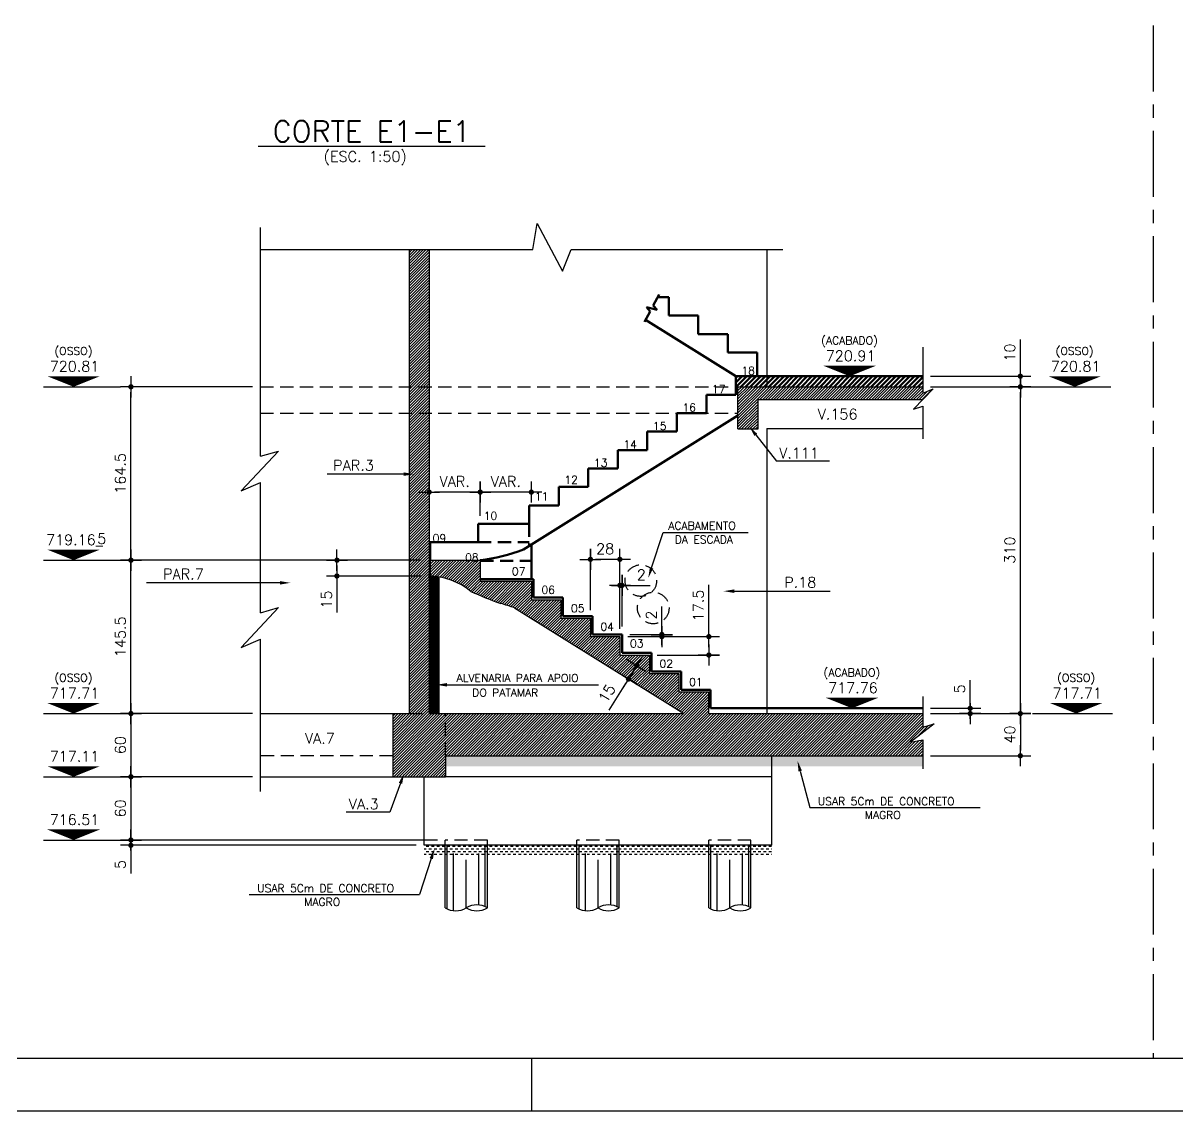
# Model space of a CAD drawing. Header units: inches. Extents: x 0 to 5940, y 0 to 4205.
# Drawn here: x 832 to 1927, y 0 to 1032 of the extents above; entities that cross this region are included whole.
import ezdxf
from ezdxf.enums import TextEntityAlignment as Align

# ---------------------------------------------------------------- set-up
doc = ezdxf.new("R2010")
doc.units = ezdxf.units.IN
doc.header["$LTSCALE"] = 50
doc.header["$MEASUREMENT"] = 0
doc.linetypes.add('CENTER', pattern=[2, 1.25, -0.25, 0.25, -0.25])
doc.linetypes.add('HIDDEN', pattern=[0.375, 0.25, -0.125])
for name, color, linetype in [('CORTES', 2, 'Continuous'), ('COTA', 6, 'Continuous'), ('FOLHA', 7, 'Continuous'), ('NIVEL', 3, 'Continuous'), ('TEXTO', 3, 'Continuous')]:
    doc.layers.add(name, color=color, linetype=linetype)
doc.styles.add('ROMANS', font='romans.shx')
doc.dimstyles.new('COTA_50', dxfattribs={"dimscale": 5, "dimtxt": 2, "dimasz": 1, "dimexe": 2, "dimexo": 1.5, "dimgap": 1, "dimtad": 1, "dimzin": 12, "dimdsep": 46, "dimtxsty": 'ROMANS', "dimblk1": 'COTA', "dimblk2": 'COTA', "dimsah": 1, "dimcen": -4, "dimdle": 1.5, "dimclrd": 6, "dimclre": 6, "dimclrt": 3, "dimadec": 0, "dimazin": 0, "dimtfac": 1, "dimtofl": 0, "dimtmove": 0, "dimatfit": 3, "dimldrblk": 'COTA', "dimfxl": 1, "dimtolj": 1, "dimtzin": 12, "dimarcsym": 0})
pattern_1 = [(0, (9e-13, -913.7815), (2.5, 2.5), [2.5, -2.5])]

# ---------------------------------------------------------------- blocks, each defined once
blk = doc.blocks.new('COTA')
at = {"layer": 'COTA'}
for p, q in [((2, 0), (-2, 0)), ((0, -2), (0, 2))]:
    blk.add_line(p, q, dxfattribs=at)
at = {"layer": 'COTA', "const_width": 0.5}
blk.add_lwpolyline([(-0.25, 0, 1), (0.25, 0, 1)], format="xyb", close=True, dxfattribs=at)
blk = doc.blocks.new('*D225')
at = {"layer": 'COTA', "color": 6, "lineweight": -2, "transparency": 16777216}
for p, q in [((1266.2, 564.5), (1266.2, 597.1)), ((1314.7, 582), (1314.7, 597.1)), ((1309.7, 587.1), (1271.2, 587.1))]:
    blk.add_line(p, q, dxfattribs=at)
at = {"layer": 'Defpoints', "color": 0, "transparency": 16777216}
for p in [(1266.2, 587.1), (1314.7, 574.5), (1266.2, 557)]:
    blk.add_point(p, dxfattribs=at)
at = {"layer": 'COTA', "color": 6, "lineweight": -2, "transparency": 16777216, "xscale": 5, "yscale": 5, "zscale": 5, "rotation": 180}
blk.add_blockref('COTA', (1266.2, 587.1), dxfattribs=at)
at = {"layer": 'COTA', "color": 6, "lineweight": -2, "transparency": 16777216, "xscale": 5, "yscale": 5, "zscale": 5}
blk.add_blockref('COTA', (1314.7, 587.1), dxfattribs=at)
at = {"layer": 'COTA', "color": 3, "transparency": 16777216, "insert": (1290.5, 597.1), "char_height": 10, "attachment_point": 5, "style": 'ROMANS'}
blk.add_mtext('\\A1;VAR.', dxfattribs=at)
blk = doc.blocks.new('*D226')
at = {"layer": 'COTA', "color": 6, "lineweight": -2, "transparency": 16777216}
for p, q in [((1217.7, 589.1), (1217.7, 597.1)), ((1266.2, 589.1), (1266.2, 597.1)), ((1261.2, 587.1), (1222.7, 587.1))]:
    blk.add_line(p, q, dxfattribs=at)
at = {"layer": 'Defpoints', "color": 0, "transparency": 16777216}
for p in [(1217.7, 587.1), (1217.7, 581.6), (1266.2, 581.6)]:
    blk.add_point(p, dxfattribs=at)
at = {"layer": 'COTA', "color": 6, "lineweight": -2, "transparency": 16777216, "xscale": 5, "yscale": 5, "zscale": 5, "rotation": 180}
blk.add_blockref('COTA', (1217.7, 587.1), dxfattribs=at)
at = {"layer": 'COTA', "color": 6, "lineweight": -2, "transparency": 16777216, "xscale": 5, "yscale": 5, "zscale": 5}
blk.add_blockref('COTA', (1266.2, 587.1), dxfattribs=at)
at = {"layer": 'COTA', "color": 3, "transparency": 16777216, "insert": (1242, 597.1), "char_height": 10, "attachment_point": 5, "style": 'ROMANS'}
blk.add_mtext('\\A1;VAR.', dxfattribs=at)
blk = doc.blocks.new('*D227')
at = {"layer": 'COTA', "color": 6, "lineweight": -2, "transparency": 16777216}
for p, q in [((1130.3, 527.5), (1130.3, 532.5)), ((1210.2, 522.5), (1120.3, 522.5)), ((1210.2, 507.5), (1120.3, 507.5)), ((1130.3, 502.5), (1130.3, 472.8))]:
    blk.add_line(p, q, dxfattribs=at)
at = {"layer": 'Defpoints', "color": 0, "transparency": 16777216}
for p in [(1217.7, 522.5), (1130.3, 507.5), (1217.7, 507.5)]:
    blk.add_point(p, dxfattribs=at)
at = {"layer": 'COTA', "color": 6, "lineweight": -2, "transparency": 16777216, "xscale": 5, "yscale": 5, "zscale": 5}
for p, rotation in [((1130.3, 522.5), 270), ((1130.3, 507.5), 90)]:
    blk.add_blockref('COTA', p, dxfattribs=dict(at, rotation=rotation))
at = {"layer": 'COTA', "color": 3, "transparency": 16777216, "insert": (1120.3, 485.1), "char_height": 10, "attachment_point": 5, "rotation": 90, "style": 'ROMANS'}
blk.add_mtext('\\A1;15', dxfattribs=at)
blk = doc.blocks.new('*D228')
at = {"layer": 'COTA', "color": 6, "lineweight": -2, "transparency": 16777216}
for p, q in [((1370.7, 475), (1370.7, 533.3)), ((1398.7, 457.5), (1398.7, 533.3)), ((1393.7, 523.3), (1375.7, 523.3))]:
    blk.add_line(p, q, dxfattribs=at)
at = {"layer": 'Defpoints', "color": 0, "transparency": 16777216}
for p in [(1370.7, 523.3), (1370.7, 467.5), (1398.7, 450)]:
    blk.add_point(p, dxfattribs=at)
at = {"layer": 'COTA', "color": 6, "lineweight": -2, "transparency": 16777216, "xscale": 5, "yscale": 5, "zscale": 5, "rotation": 180}
blk.add_blockref('COTA', (1370.7, 523.3), dxfattribs=at)
at = {"layer": 'COTA', "color": 6, "lineweight": -2, "transparency": 16777216, "xscale": 5, "yscale": 5, "zscale": 5}
blk.add_blockref('COTA', (1398.7, 523.3), dxfattribs=at)
at = {"layer": 'COTA', "color": 3, "transparency": 16777216, "insert": (1384.7, 533.3), "char_height": 10, "attachment_point": 5, "style": 'ROMANS'}
blk.add_mtext('\\A1;28', dxfattribs=at)
blk = doc.blocks.new('*D221')
at = {"layer": 'COTA', "color": 6, "lineweight": -2, "transparency": 16777216}
for p, q in [((1398.7, 457.5), (1398.7, 508.6)), ((1400.7, 459.5), (1400.7, 508.6)), ((1393.7, 498.6), (1388.7, 498.6)), ((1405.7, 498.6), (1427.4, 498.6))]:
    blk.add_line(p, q, dxfattribs=at)
at = {"layer": 'Defpoints', "color": 0, "transparency": 16777216}
for p in [(1400.7, 498.6), (1398.7, 450), (1400.7, 452)]:
    blk.add_point(p, dxfattribs=at)
at = {"layer": 'COTA', "color": 6, "lineweight": -2, "transparency": 16777216, "xscale": 5, "yscale": 5, "zscale": 5}
blk.add_blockref('COTA', (1398.7, 498.6), dxfattribs=at)
at = {"layer": 'COTA', "color": 6, "lineweight": -2, "transparency": 16777216, "xscale": 5, "yscale": 5, "zscale": 5, "rotation": 180}
blk.add_blockref('COTA', (1400.7, 498.6), dxfattribs=at)
at = {"layer": 'COTA', "color": 3, "transparency": 16777216, "insert": (1419, 508.6), "char_height": 10, "attachment_point": 5, "style": 'ROMANS'}
blk.add_mtext('\\A1;2', dxfattribs=at)
blk = doc.blocks.new('*D222')
at = {"layer": 'COTA', "color": 6, "lineweight": -2, "transparency": 16777216}
for p, q in [((1438.5, 457), (1438.5, 478.7)), ((1406.2, 450), (1448.5, 450)), ((1408.2, 452), (1448.5, 452)), ((1438.5, 445), (1438.5, 440))]:
    blk.add_line(p, q, dxfattribs=at)
at = {"layer": 'Defpoints', "color": 0, "transparency": 16777216}
for p in [(1398.7, 450), (1400.7, 452), (1438.5, 452)]:
    blk.add_point(p, dxfattribs=at)
at = {"layer": 'COTA', "color": 6, "lineweight": -2, "transparency": 16777216, "xscale": 5, "yscale": 5, "zscale": 5}
for p, rotation in [((1438.5, 452), 270), ((1438.5, 450), 90)]:
    blk.add_blockref('COTA', p, dxfattribs=dict(at, rotation=rotation))
at = {"layer": 'COTA', "color": 3, "transparency": 16777216, "insert": (1428.5, 470.4), "char_height": 10, "attachment_point": 5, "rotation": 90, "style": 'ROMANS'}
blk.add_mtext('\\A1;2', dxfattribs=at)
blk = doc.blocks.new('*D223')
at = {"layer": 'COTA', "color": 6, "lineweight": -2, "transparency": 16777216}
for p, q in [((1483.1, 455), (1483.1, 499.1)), ((1406.2, 450), (1493.1, 450)), ((1434.2, 432.5), (1493.1, 432.5)), ((1483.1, 427.5), (1483.1, 422.5))]:
    blk.add_line(p, q, dxfattribs=at)
at = {"layer": 'Defpoints', "color": 0, "transparency": 16777216}
for p in [(1398.7, 450), (1483.1, 450), (1426.7, 432.5)]:
    blk.add_point(p, dxfattribs=at)
at = {"layer": 'COTA', "color": 6, "lineweight": -2, "transparency": 16777216, "xscale": 5, "yscale": 5, "zscale": 5}
for p, rotation in [((1483.1, 450), 270), ((1483.1, 432.5), 90)]:
    blk.add_blockref('COTA', p, dxfattribs=dict(at, rotation=rotation))
at = {"layer": 'COTA', "color": 3, "transparency": 16777216, "insert": (1473.1, 479.5), "char_height": 10, "attachment_point": 5, "rotation": 90, "style": 'ROMANS'}
blk.add_mtext('\\A1;17.5', dxfattribs=at)
blk = doc.blocks.new('*D224')
at = {"layer": 'COTA', "color": 6, "lineweight": -2, "transparency": 16777216}
for p, q in [((1405.1, 428.5), (1423.2, 417.2)), ((1417.4, 426.8), (1420, 431)), ((1404.1, 405.6), (1388.3, 380.3)), ((1397.1, 415.8), (1415.2, 404.5))]:
    blk.add_line(p, q, dxfattribs=at)
at = {"layer": 'Defpoints', "color": 0, "transparency": 16777216}
for p in [(1398.7, 432.5), (1390.8, 419.8), (1406.8, 409.8)]:
    blk.add_point(p, dxfattribs=at)
at = {"layer": 'COTA', "color": 6, "lineweight": -2, "transparency": 16777216, "xscale": 5, "yscale": 5, "zscale": 5}
for p, rotation in [((1414.7, 422.5), 237.9946167919173), ((1406.8, 409.8), 57.99461679191725)]:
    blk.add_blockref('COTA', p, dxfattribs=dict(at, rotation=rotation))
at = {"layer": 'COTA', "color": 3, "transparency": 16777216, "insert": (1386.4, 396.1), "char_height": 10, "attachment_point": 5, "rotation": 57.9946, "style": 'ROMANS'}
blk.add_mtext('\\A1;15', dxfattribs=at)
blk = doc.blocks.new('*D229')
at = {"layer": 'COTA', "color": 6, "lineweight": -2, "transparency": 16777216}
for p, q in [((1693.5, 377), (1788.6, 377)), ((1778.6, 372), (1778.6, 342)), ((1693.5, 337), (1788.6, 337))]:
    blk.add_line(p, q, dxfattribs=at)
at = {"layer": 'Defpoints', "color": 0, "transparency": 16777216}
for p in [(1686, 377), (1686, 337), (1778.6, 337)]:
    blk.add_point(p, dxfattribs=at)
at = {"layer": 'COTA', "color": 6, "lineweight": -2, "transparency": 16777216, "xscale": 5, "yscale": 5, "zscale": 5}
for p, rotation in [((1778.6, 377), 90), ((1778.6, 337), 270)]:
    blk.add_blockref('COTA', p, dxfattribs=dict(at, rotation=rotation))
at = {"layer": 'COTA', "color": 3, "transparency": 16777216, "insert": (1768.6, 357), "char_height": 10, "attachment_point": 5, "rotation": 90, "style": 'ROMANS'}
blk.add_mtext('\\A1;40', dxfattribs=at)
blk = doc.blocks.new('*D230')
at = {"layer": 'COTA', "color": 6, "lineweight": -2, "transparency": 16777216}
for p, q in [((1731, 387), (1731, 408.7)), ((1693.5, 382), (1741, 382)), ((1693.5, 377), (1741, 377)), ((1731, 372), (1731, 367))]:
    blk.add_line(p, q, dxfattribs=at)
at = {"layer": 'Defpoints', "color": 0, "transparency": 16777216}
for p in [(1686, 382), (1686, 377), (1731, 382)]:
    blk.add_point(p, dxfattribs=at)
at = {"layer": 'COTA', "color": 6, "lineweight": -2, "transparency": 16777216, "xscale": 5, "yscale": 5, "zscale": 5}
for p, rotation in [((1731, 382), 270), ((1731, 377), 90)]:
    blk.add_blockref('COTA', p, dxfattribs=dict(at, rotation=rotation))
at = {"layer": 'COTA', "color": 3, "transparency": 16777216, "insert": (1721, 400.4), "char_height": 10, "attachment_point": 5, "rotation": 90, "style": 'ROMANS'}
blk.add_mtext('\\A1;5', dxfattribs=at)
blk = doc.blocks.new('*D231')
at = {"layer": 'COTA', "color": 6, "lineweight": -2, "transparency": 16777216}
for p, q in [((1693.5, 687), (1788.6, 687)), ((1778.6, 382), (1778.6, 682)), ((1693.5, 377), (1788.6, 377))]:
    blk.add_line(p, q, dxfattribs=at)
at = {"layer": 'Defpoints', "color": 0, "transparency": 16777216}
for p in [(1686, 687), (1778.6, 687), (1686, 377)]:
    blk.add_point(p, dxfattribs=at)
at = {"layer": 'COTA', "color": 6, "lineweight": -2, "transparency": 16777216, "xscale": 5, "yscale": 5, "zscale": 5}
for p, rotation in [((1778.6, 687), 90), ((1778.6, 377), 270)]:
    blk.add_blockref('COTA', p, dxfattribs=dict(at, rotation=rotation))
at = {"layer": 'COTA', "color": 3, "transparency": 16777216, "insert": (1768.6, 532), "char_height": 10, "attachment_point": 5, "rotation": 90, "style": 'ROMANS'}
blk.add_mtext('\\A1;310', dxfattribs=at)
blk = doc.blocks.new('*D232')
at = {"layer": 'COTA', "color": 6, "lineweight": -2, "transparency": 16777216}
for p, q in [((1778.6, 702), (1778.6, 731.8)), ((1693.5, 697), (1788.6, 697)), ((1693.5, 687), (1788.6, 687)), ((1778.6, 682), (1778.6, 677))]:
    blk.add_line(p, q, dxfattribs=at)
at = {"layer": 'Defpoints', "color": 0, "transparency": 16777216}
for p in [(1686, 697), (1778.6, 697), (1686, 687)]:
    blk.add_point(p, dxfattribs=at)
at = {"layer": 'COTA', "color": 6, "lineweight": -2, "transparency": 16777216, "xscale": 5, "yscale": 5, "zscale": 5}
for p, rotation in [((1778.6, 697), 270), ((1778.6, 687), 90)]:
    blk.add_blockref('COTA', p, dxfattribs=dict(at, rotation=rotation))
at = {"layer": 'COTA', "color": 3, "transparency": 16777216, "insert": (1768.6, 719.4), "char_height": 10, "attachment_point": 5, "rotation": 90, "style": 'ROMANS'}
blk.add_mtext('\\A1;10', dxfattribs=at)
blk = doc.blocks.new('*D233')
at = {"layer": 'COTA', "color": 6, "lineweight": -2, "transparency": 16777216}
for p, q in [((1202.7, 522.5), (924.8, 522.5)), ((934.8, 382), (934.8, 517.5)), ((932.3, 377), (944.8, 377))]:
    blk.add_line(p, q, dxfattribs=at)
at = {"layer": 'Defpoints', "color": 0, "transparency": 16777216}
for p in [(934.8, 522.5), (1210.2, 522.5), (924.8, 377)]:
    blk.add_point(p, dxfattribs=at)
at = {"layer": 'COTA', "color": 6, "lineweight": -2, "transparency": 16777216, "xscale": 5, "yscale": 5, "zscale": 5}
for p, rotation in [((934.8, 522.5), 90), ((934.8, 377), 270)]:
    blk.add_blockref('COTA', p, dxfattribs=dict(at, rotation=rotation))
at = {"layer": 'COTA', "color": 3, "transparency": 16777216, "insert": (924.8, 449.8), "char_height": 10, "attachment_point": 5, "rotation": 90, "style": 'ROMANS'}
blk.add_mtext('\\A1;145.5', dxfattribs=at)
blk = doc.blocks.new('*D234')
at = {"layer": 'COTA', "color": 6, "lineweight": -2, "transparency": 16777216}
for p, q in [((1050.2, 687), (924.8, 687)), ((934.8, 527.5), (934.8, 682)), ((1112.8, 522.5), (924.8, 522.5))]:
    blk.add_line(p, q, dxfattribs=at)
at = {"layer": 'Defpoints', "color": 0, "transparency": 16777216}
for p in [(934.8, 687), (1057.7, 687), (1120.3, 522.5)]:
    blk.add_point(p, dxfattribs=at)
at = {"layer": 'COTA', "color": 6, "lineweight": -2, "transparency": 16777216, "xscale": 5, "yscale": 5, "zscale": 5}
for p, rotation in [((934.8, 687), 90), ((934.8, 522.5), 270)]:
    blk.add_blockref('COTA', p, dxfattribs=dict(at, rotation=rotation))
at = {"layer": 'COTA', "color": 3, "transparency": 16777216, "insert": (924.8, 604.8), "char_height": 10, "attachment_point": 5, "rotation": 90, "style": 'ROMANS'}
blk.add_mtext('\\A1;164.5', dxfattribs=at)
blk = doc.blocks.new('*D326')
at = {"layer": 'COTA', "color": 6, "lineweight": -2, "transparency": 16777216}
for p, q in [((1050.2, 317), (924.8, 317)), ((934.8, 312), (934.8, 262)), ((1225.5, 257), (924.8, 257))]:
    blk.add_line(p, q, dxfattribs=at)
at = {"layer": 'Defpoints', "color": 0, "transparency": 16777216}
for p in [(1057.7, 317), (934.8, 257), (1233, 257)]:
    blk.add_point(p, dxfattribs=at)
at = {"layer": 'COTA', "color": 6, "lineweight": -2, "transparency": 16777216, "xscale": 5, "yscale": 5, "zscale": 5}
for p, rotation in [((934.8, 317), 90), ((934.8, 257), 270)]:
    blk.add_blockref('COTA', p, dxfattribs=dict(at, rotation=rotation))
at = {"layer": 'COTA', "color": 3, "transparency": 16777216, "insert": (924.8, 287), "char_height": 10, "attachment_point": 5, "rotation": 90, "style": 'ROMANS'}
blk.add_mtext('\\A1;60', dxfattribs=at)
blk = doc.blocks.new('*D327')
at = {"layer": 'COTA', "color": 6, "lineweight": -2, "transparency": 16777216}
for p, q in [((934.8, 262), (934.8, 267)), ((1225.5, 257), (924.8, 257)), ((1205.5, 252), (924.8, 252)), ((934.8, 247), (934.8, 225.4))]:
    blk.add_line(p, q, dxfattribs=at)
at = {"layer": 'Defpoints', "color": 0, "transparency": 16777216}
for p in [(934.8, 252), (1213, 252), (1233, 257)]:
    blk.add_point(p, dxfattribs=at)
at = {"layer": 'COTA', "color": 6, "lineweight": -2, "transparency": 16777216, "xscale": 5, "yscale": 5, "zscale": 5}
for p, rotation in [((934.8, 257), 270), ((934.8, 252), 90)]:
    blk.add_blockref('COTA', p, dxfattribs=dict(at, rotation=rotation))
at = {"layer": 'COTA', "color": 3, "transparency": 16777216, "insert": (924.8, 233.7), "char_height": 10, "attachment_point": 5, "rotation": 90, "style": 'ROMANS'}
blk.add_mtext('\\A1;5', dxfattribs=at)
blk = doc.blocks.new('*D328')
at = {"layer": 'COTA', "color": 6, "lineweight": -2, "transparency": 16777216}
for p, q in [((1050.2, 377), (924.8, 377)), ((934.8, 372), (934.8, 322)), ((1050.2, 317), (924.8, 317))]:
    blk.add_line(p, q, dxfattribs=at)
at = {"layer": 'Defpoints', "color": 0, "transparency": 16777216}
for p in [(1057.7, 377), (934.8, 317), (1057.7, 317)]:
    blk.add_point(p, dxfattribs=at)
at = {"layer": 'COTA', "color": 6, "lineweight": -2, "transparency": 16777216, "xscale": 5, "yscale": 5, "zscale": 5}
for p, rotation in [((934.8, 377), 90), ((934.8, 317), 270)]:
    blk.add_blockref('COTA', p, dxfattribs=dict(at, rotation=rotation))
at = {"layer": 'COTA', "color": 3, "transparency": 16777216, "insert": (924.8, 347), "char_height": 10, "attachment_point": 5, "rotation": 90, "style": 'ROMANS'}
blk.add_mtext('\\A1;60', dxfattribs=at)

msp = doc.modelspace()

# ---------------------------------------------------------------- hatches: boundary and pattern name
at = {"layer": 'CORTES'}
h = msp.add_hatch(dxfattribs=at)
h.set_pattern_fill('ANSI31', color=252, scale=15)
h.paths.add_polyline_path([(1217.713, 817.287), (1198.713, 817.287), (1198.713, 687.02), (1217.713, 687.02)])
h.paths.add_polyline_path([(1217.713, 687.02), (1198.713, 687.02), (1198.713, 662.02), (1217.713, 662.02)])
h.paths.add_polyline_path([(1217.713, 662.02), (1198.713, 662.02), (1198.713, 377.02), (1217.713, 377.02)])
at = {"layer": 'CORTES', "linetype": 'Continuous', "lineweight": 50}
h = msp.add_hatch(dxfattribs=at)
h.set_pattern_fill('ANSI31', color=253, scale=25)
h.paths.add_polyline_path([(1538.213, 697.02), (1508.713, 697.02), (1508.713, 687.02), (1510.713, 687.02), (1538.213, 687.02)])
h.paths.add_polyline_path([(1685.975, 697.02), (1538.213, 697.02), (1538.213, 687.02), (1685.975, 687.02)])
at = {"layer": 'CORTES'}
h = msp.add_hatch(dxfattribs=at)
h.set_pattern_fill('ANSI31', color=252, scale=15)
h.paths.add_polyline_path([(1695.798, 685.137), (1685.975, 680.915), (1685.975, 687.02), (1510.713, 687.02), (1510.713, 647.02), (1529.713, 647.02), (1529.713, 675.02), (1686.061, 675.02)])
h = msp.add_hatch(dxfattribs=at)
h.set_pattern_fill('ANSI31', color=252, scale=15)
h.paths.add_polyline_path([(1233.213, 377.02), (1217.713, 377.02), (1198.713, 377.02), (1183.213, 377.02), (1183.213, 317.02), (1233.213, 317.02), (1233.213, 337.02)])
h.paths.add_polyline_path([(1696.85, 367.264), (1685.975, 364.114), (1685.975, 377.02), (1482.713, 377.02), (1482.713, 397.52), (1454.713, 397.52), (1454.713, 415.02), (1426.713, 415.02), (1426.713, 432.52), (1398.713, 432.52), (1398.713, 450.02), (1370.713, 450.02), (1370.713, 467.52), (1342.713, 467.52), (1342.713, 485.02), (1314.713, 485.02), (1314.713, 502.52), (1266.213, 502.52), (1266.213, 522.52), (1218.713, 522.52), (1218.713, 507.49, -0.16298614), (1257.314, 492.945, 0.02316443), (1285.637, 481.459, -0.01517369), (1298.824, 477.262), (1459.211, 377.02), (1233.213, 377.02), (1233.213, 337.02), (1685.975, 337.02), (1685.975, 351.929), (1674.451, 349.972)])
h.paths.add_polyline_path([(1250.963, 519.479), (1266.856, 519.479), (1266.856, 530.729), (1250.963, 530.729)], flags=9)
at = {"layer": 'CORTES', "linetype": 'Continuous', "lineweight": 50}
h = msp.add_hatch(dxfattribs=at)
h.set_pattern_fill('ANSI31', color=253, scale=15)
edge = h.paths.add_edge_path()
edge.add_arc((1216.295, 442.582), 64.954, 80.770598, 88.749267)
edge.add_line((1217.713, 507.52), (1217.713, 377.02))
edge.add_line((1217.713, 377.02), (1226.713, 377.02))
edge.add_line((1226.713, 377.02), (1226.713, 506.694))
at = {"layer": 'CORTES'}
h = msp.add_hatch(dxfattribs=at)
h.set_pattern_fill('DASH', color=252, scale=20, style=0)
h.set_pattern_definition(pattern_1)
h.paths.add_polyline_path([(1542.963, 337.02), (1233.213, 337.02), (1233.213, 327.02), (1542.963, 327.02)])
h.paths.add_polyline_path([(1685.975, 337.02), (1542.963, 337.02), (1542.963, 327.02), (1685.975, 327.02)])
h = msp.add_hatch(dxfattribs=at)
h.set_pattern_fill('DASH', color=252, scale=20, style=0)
h.set_pattern_definition(pattern_1)
h.paths.add_polyline_path([(1542.963, 252.02), (1212.963, 252.02), (1212.963, 242.02), (1542.963, 242.02)])
at = {"layer": 'COTA', "transparency": 33554687}
h = msp.add_hatch(dxfattribs=at)
h.set_pattern_fill('ANSI31', color=256, style=0)
h.paths.add_polyline_path([(1016.618, 412.097), (1037.809, 412.097), (1037.809, 397.097), (1016.618, 397.097)], flags=9)
h = msp.add_hatch(dxfattribs=at)
h.set_pattern_fill('ANSI31', color=256, style=0)
h.paths.add_polyline_path([(1108.541, 353.283), (1108.541, 396.854), (1123.541, 396.854), (1123.541, 353.283)], flags=9)
h = msp.add_hatch(dxfattribs=at)
h.set_pattern_fill('ANSI31', color=256, style=0)
h.paths.add_polyline_path([(1067.3, 355.283), (1067.3, 366.949), (1082.3, 366.949), (1082.3, 355.283)], flags=9)
h = msp.add_hatch(dxfattribs=at)
h.set_pattern_fill('ANSI31', color=256, style=0)
h.paths.add_polyline_path([(1204.137, 264.533), (1204.137, 308.104), (1219.137, 308.104), (1219.137, 264.533)], flags=9)

# ---------------------------------------------------------------- linework, layer by layer
at = {"layer": 'CORTES', "color": 8}
for p, q in [((1057.65, 621.057), (1057.65, 838.033)), ((1315.977, 817.287), (1320.34, 841.787)), ((1320.34, 841.787), (1344.34, 796.787)), ((1057.65, 817.287), (1315.977, 817.287)), ((1344.34, 796.787), (1352.425, 817.287)), ((1352.425, 817.287), (1553.213, 817.287)), ((1685.975, 724.52), (1685.975, 680.915)), ((1695.798, 685.137), (1677.078, 665.687)), ((1685.975, 680.915), (1695.798, 685.137)), ((1677.078, 665.687), (1685.975, 668.676)), ((1685.975, 668.676), (1685.975, 637.52)), ((1074.85, 626.038), (1039.438, 588.245)), ((1057.65, 621.057), (1074.85, 626.038)), ((1039.438, 588.245), (1057.65, 596.157)), ((1057.65, 472.488), (1057.65, 596.157)), ((1074.85, 477.469), (1039.438, 439.676)), ((1057.65, 472.488), (1074.85, 477.469)), ((1039.438, 439.676), (1057.65, 447.588)), ((1057.65, 302.985), (1057.65, 447.588)), ((1685.975, 393.062), (1685.975, 364.114)), ((1696.85, 367.264), (1674.451, 349.972)), ((1685.975, 364.114), (1696.85, 367.264)), ((1674.451, 349.972), (1685.975, 351.929)), ((1685.975, 351.929), (1685.975, 324.592)), ((1234.963, 191.619), (1234.963, 252.02)), ((1270.963, 193.752), (1270.963, 252.02)), ((1359.963, 191.619), (1359.963, 252.02)), ((1395.963, 193.752), (1395.963, 252.02)), ((1484.963, 191.619), (1484.963, 252.02)), ((1520.963, 193.752), (1520.963, 252.02)), ((1240.963, 189.973), (1240.963, 244.291)), ((1264.963, 195.398), (1264.963, 244.291)), ((1365.963, 189.973), (1365.963, 244.291)), ((1389.963, 195.398), (1389.963, 244.291)), ((1490.963, 189.973), (1490.963, 244.291)), ((1514.963, 195.398), (1514.963, 244.291)), ((1252.963, 192.685), (1252.963, 238.075)), ((1377.963, 192.685), (1377.963, 238.075)), ((1502.963, 192.685), (1502.963, 238.075))]:
    msp.add_line(p, q, dxfattribs=at)
at = {"layer": 'CORTES', "color": 1}
for p, q in [((1198.713, 817.287), (1198.713, 377.02)), ((1217.713, 817.287), (1217.713, 377.02)), ((1510.713, 647.02), (1510.713, 687.02)), ((1510.713, 687.02), (1685.975, 687.02)), ((1529.713, 647.02), (1529.713, 675.02)), ((1529.713, 675.02), (1685.975, 675.02)), ((1510.713, 647.02), (1529.713, 647.02)), ((1217.713, 522.52), (1217.713, 507.52)), ((1218.713, 522.52), (1266.213, 522.52)), ((1218.713, 522.52), (1218.713, 507.52)), ((1266.213, 522.52), (1266.213, 502.52)), ((1266.213, 502.52), (1314.713, 502.52)), ((1314.713, 502.52), (1314.713, 485.02)), ((1314.713, 485.02), (1342.713, 485.02)), ((1342.713, 485.02), (1342.713, 467.52)), ((1298.824, 477.262), (1459.211, 377.02)), ((1342.713, 467.52), (1370.713, 467.52)), ((1370.713, 467.52), (1370.713, 450.02)), ((1370.713, 450.02), (1398.713, 450.02)), ((1398.713, 450.02), (1398.713, 432.52)), ((1398.713, 432.52), (1426.713, 432.52)), ((1426.713, 432.52), (1426.713, 415.02)), ((1426.713, 415.02), (1454.713, 415.02)), ((1454.713, 415.02), (1454.713, 397.52)), ((1454.713, 397.52), (1482.713, 397.52)), ((1482.713, 397.52), (1482.713, 377.02)), ((1183.213, 377.02), (1183.213, 317.02)), ((1183.213, 377.02), (1198.713, 377.02)), ((1217.713, 377.02), (1459.211, 377.02)), ((1482.713, 377.02), (1685.975, 377.02)), ((1233.213, 337.02), (1685.975, 337.02)), ((1233.213, 337.02), (1233.213, 317.02)), ((1183.213, 317.02), (1233.213, 317.02))]:
    msp.add_line(p, q, dxfattribs=at)
at = {"layer": 'CORTES'}
for p, q in [((1538.213, 817.287), (1538.213, 687.02)), ((1538.213, 647.52), (1685.975, 647.52)), ((1538.213, 647.52), (1538.213, 377.02)), ((1057.65, 377.02), (1183.213, 377.02)), ((1542.963, 252.02), (1542.963, 337.02)), ((1057.65, 317.02), (1183.213, 317.02)), ((1212.963, 252.02), (1212.963, 317.02)), ((1542.963, 317.02), (1233.213, 317.02)), ((1542.963, 252.02), (1212.963, 252.02)), ((1232.963, 192.685), (1232.963, 252.02)), ((1272.963, 192.685), (1272.963, 252.02)), ((1357.963, 192.685), (1357.963, 252.02)), ((1397.963, 192.685), (1397.963, 252.02)), ((1482.963, 192.685), (1482.963, 252.02)), ((1522.963, 192.685), (1522.963, 252.02))]:
    msp.add_line(p, q, dxfattribs=at)
at = {"layer": 'CORTES', "color": 253, "linetype": 'Continuous', "lineweight": 50}
for p, q in [((1435.939, 774.634), (1430.263, 764.093)), ((1434.531, 772.02), (1445.015, 772.02)), ((1445.015, 754.52), (1445.015, 772.02)), ((1427.304, 758.597), (1421.939, 748.634)), ((1427.304, 758.597), (1423.939, 762.634)), ((1423.939, 762.634), (1433.939, 760.134)), ((1433.939, 760.134), (1430.263, 764.093)), ((1508.713, 697.02), (1422.995, 750.594)), ((1445.015, 754.52), (1473.015, 754.52)), ((1473.015, 737.02), (1473.015, 754.52)), ((1473.015, 737.02), (1501.015, 737.02)), ((1501.015, 719.52), (1501.015, 737.02)), ((1501.015, 719.52), (1529.015, 719.52)), ((1529.015, 697.02), (1529.015, 719.52)), ((1508.713, 697.02), (1508.713, 679.52)), ((1508.713, 697.02), (1685.975, 697.02)), ((1480.713, 679.52), (1480.713, 662.02)), ((1480.713, 679.52), (1508.713, 679.52)), ((1510.713, 659.831), (1307.144, 532.6)), ((1452.713, 662.02), (1452.713, 644.52)), ((1452.713, 662.02), (1480.713, 662.02)), ((1424.713, 644.52), (1424.713, 627.02)), ((1424.713, 644.52), (1452.713, 644.52)), ((1396.713, 627.02), (1396.713, 609.52)), ((1396.713, 627.02), (1424.713, 627.02)), ((1368.713, 609.52), (1368.713, 592.02)), ((1368.713, 609.52), (1396.713, 609.52)), ((1340.713, 592.02), (1340.713, 574.52)), ((1340.713, 592.02), (1368.713, 592.02)), ((1312.713, 574.52), (1312.713, 557.02)), ((1312.713, 574.52), (1340.713, 574.52)), ((1264.213, 557.02), (1312.713, 557.02)), ((1264.213, 557.02), (1264.213, 539.52)), ((1218.713, 539.52), (1264.213, 539.52)), ((1218.713, 539.52), (1218.713, 522.52)), ((1314.713, 537.331), (1314.713, 504.52)), ((1226.713, 506.694), (1226.713, 377.02)), ((1266.213, 504.52), (1316.713, 504.52)), ((1316.713, 504.52), (1316.713, 487.02)), ((1316.713, 487.02), (1344.713, 487.02)), ((1344.713, 487.02), (1344.713, 469.52)), ((1344.713, 469.52), (1372.713, 469.52)), ((1372.713, 469.52), (1372.713, 452.02)), ((1372.713, 452.02), (1400.713, 452.02)), ((1400.713, 452.02), (1400.713, 434.52)), ((1400.713, 434.52), (1428.713, 434.52)), ((1428.713, 434.52), (1428.713, 417.02)), ((1428.713, 417.02), (1456.713, 417.02)), ((1456.713, 417.02), (1456.713, 399.52)), ((1456.713, 399.52), (1484.713, 399.52)), ((1484.713, 399.52), (1484.713, 382.02)), ((1484.713, 382.02), (1685.975, 382.02))]:
    msp.add_line(p, q, dxfattribs=at)
at = {"layer": 'CORTES', "color": 8, "linetype": 'HIDDEN'}
for p, q in [((1057.65, 687.02), (1510.713, 687.02)), ((1057.65, 662.02), (1510.713, 662.02)), ((1272.963, 257.02), (1232.963, 257.02)), ((1232.963, 252.02), (1232.963, 257.02)), ((1272.963, 252.02), (1272.963, 257.02)), ((1397.963, 257.02), (1357.963, 257.02)), ((1357.963, 252.02), (1357.963, 257.02)), ((1397.963, 252.02), (1397.963, 257.02)), ((1522.963, 257.02), (1482.963, 257.02)), ((1482.963, 252.02), (1482.963, 257.02)), ((1522.963, 252.02), (1522.963, 257.02))]:
    msp.add_line(p, q, dxfattribs=at)
at = {"layer": 'CORTES', "color": 253, "linetype": 'HIDDEN', "lineweight": 50}
for p, q in [((1312.713, 557.02), (1312.713, 536.081)), ((1264.213, 539.52), (1312.713, 539.52)), ((1266.213, 522.02), (1314.713, 522.02))]:
    msp.add_line(p, q, dxfattribs=at)
at = {"layer": 'CORTES', "linetype": 'HIDDEN'}
for p, q in [((1198.713, 377.02), (1217.713, 377.02)), ((1233.213, 337.02), (1233.213, 377.02)), ((1183.213, 337.02), (1057.65, 337.02))]:
    msp.add_line(p, q, dxfattribs=at)
at = {"layer": 'CORTES', "color": 253, "linetype": 'Continuous', "lineweight": 50}
msp.add_arc((1246.702, 689.883), 168.497, 276.649685, 291.021227, dxfattribs=at)
at = {"layer": 'CORTES', "color": 1}
for centre, radius, start, end in [((1216.295, 442.582), 64.954, 50.838688, 88.749267), ((1395.364, 792.711), 330.026, 245.272649, 250.580597), ((1223.089, 262.144), 228.061, 70.604652, 74.081938)]:
    msp.add_arc(centre, radius, start, end, dxfattribs=at)
at = {"layer": 'CORTES'}
for centre, start, end in [((1242.963, 209.028), 238.53774, 301.46226), ((1262.963, 176.343), 58.53774, 121.46226), ((1262.963, 209.028), 238.53774, 301.46226), ((1367.963, 209.028), 238.53774, 301.46226), ((1387.963, 176.343), 58.53774, 121.46226), ((1387.963, 209.028), 238.53774, 301.46226), ((1492.963, 209.028), 238.53774, 301.46226), ((1512.963, 176.343), 58.53774, 121.46226), ((1512.963, 209.028), 238.53774, 301.46226)]:
    msp.add_arc(centre, 19.159, start, end, dxfattribs=at)
at = {"layer": 'COTA'}
for p, q in [((851.766, 687.02), (924.766, 687.02)), ((1788.553, 687.02), (1864.464, 687.02)), ((851.766, 522.52), (924.766, 522.52)), ((851.766, 377.02), (924.766, 377.02)), ((1790.005, 377.02), (1865.916, 377.02)), ((851.766, 317.02), (924.766, 317.02)), ((851.766, 257.02), (924.766, 257.02))]:
    msp.add_line(p, q, dxfattribs=at)
at = {"layer": 'FOLHA', "color": 1}
msp.add_line((125, 50), (5895, 50), dxfattribs=at)
at = {"layer": 'FOLHA'}
msp.add_line((1315, 0), (1315, 50), dxfattribs=at)
msp.add_lwpolyline([(0, 4205), (0, 0), (5940, 0), (5940, 4205)], close=True, dxfattribs=at)
at = {"layer": 'NIVEL', "color": 1}
for points in [[(1616.654, 697.02, 0, 50, 0), (1616.654, 707.02, 50, 50, 0)], [(880.394, 687.02, 0, 50, 0), (880.394, 697.02, 50, 50, 0)], [(1830.174, 687.02, 0, 50, 0), (1830.174, 697.02, 50, 50, 0)], [(880.394, 522.52, 0, 50, 0), (880.394, 532.52, 50, 50, 0)], [(1618.877, 382.02, 0, 50, 0), (1618.877, 392.02, 50, 50, 0)], [(880.394, 377.02, 0, 50, 0), (880.394, 387.02, 50, 50, 0)], [(1831.626, 377.02, 0, 50, 0), (1831.626, 387.02, 50, 50, 0)], [(880.394, 317.02, 0, 50, 0), (880.394, 327.02, 50, 50, 0)], [(880.394, 257.02, 0, 50, 0), (880.394, 267.02, 50, 50, 0)]]:
    msp.add_lwpolyline(points, format="xyseb", dxfattribs=at)
at = {"layer": 'TEXTO', "color": 8, "linetype": 'CENTER'}
msp.add_line((1904.706, 2529.762), (1904.706, 50), dxfattribs=at)
at = {"layer": 'TEXTO', "color": 8}
for p, q in [((1527.65, 641.413), (1547.147, 616.319)), ((1597.525, 616.319), (1547.147, 616.319)), ((1193.617, 604.137), (1120.895, 604.137)), ((1428.716, 515.21), (1439.59, 548.66)), ((1439.59, 548.66), (1520.409, 548.66)), ((1076.107, 501.009), (949.441, 501.009)), ((1507.167, 493.124), (1598.137, 493.124)), ((1234.78, 404.265), (1378.326, 404.265)), ((1569.739, 322.479), (1578.732, 287.793)), ((1190.518, 310.804), (1180.472, 283.388)), ((1578.732, 287.793), (1740.466, 287.793)), ((1180.472, 283.388), (1138.852, 283.388)), ((1219.738, 239.396), (1208.656, 205.32)), ((1046.922, 205.32), (1208.656, 205.32))]:
    msp.add_line(p, q, dxfattribs=at)
at = {"layer": 'TEXTO', "color": 4, "linetype": 'HIDDEN'}
for centre in [(1418.567, 503.127), (1430.365, 477.122)]:
    msp.add_circle(centre, 14.989, dxfattribs=at)
at = {"layer": 'TEXTO', "color": 8}
for points in [[(1526.334, 640.391), (1528.966, 642.436), (1521.514, 649.31)], [(1193.617, 602.47), (1193.617, 605.804), (1203.617, 604.137)], [(1430.301, 514.695), (1427.131, 515.725), (1425.624, 505.7)], [(1076.107, 499.342), (1076.107, 502.676), (1086.107, 501.009)], [(1507.167, 491.457), (1507.167, 494.791), (1497.167, 493.124)], [(1234.78, 402.599), (1234.78, 405.932), (1224.78, 404.265)], [(1571.353, 322.897), (1568.126, 322.061), (1567.229, 332.159)], [(1188.953, 311.378), (1192.083, 310.231), (1193.958, 320.194)], [(1221.323, 238.881), (1218.153, 239.912), (1222.83, 248.906)]]:
    msp.add_solid(points, dxfattribs=at)

# ---------------------------------------------------------------- texts
at = {"layer": 'NIVEL', "color": 4, "style": 'ROMANS'}
for s, p in [('(ACABADO)', (1616.55, 727.177)), ('(OSSO)', (880.29, 717.177)), ('(OSSO)', (1830.07, 717.177)), ('(OSSO)', (880.29, 407.177)), ('(ACABADO)', (1618.773, 412.177)), ('(OSSO)', (1831.522, 407.177))]:
    msp.add_text(s, height=7.5, dxfattribs=at).set_placement(p, align=Align.CENTER)
at = {"layer": 'NIVEL', "color": 3, "style": 'ROMANS'}
for s, p in [('720.91', (1617.542, 711.373)), ('720.81', (881.282, 701.373)), ('720.81', (1831.062, 701.373)), ('5', (907.187, 537.951)), ('719.16_', (881.282, 536.873)), ('717.76', (1619.765, 396.373)), ('717.71', (881.282, 391.373)), ('717.71', (1832.514, 391.373)), ('717.11', (881.282, 331.373)), ('716.51', (881.282, 271.373))]:
    msp.add_text(s, height=10, dxfattribs=at).set_placement(p, align=Align.CENTER)
at = {"layer": 'TEXTO', "color": 1, "style": 'ROMANS'}
msp.add_text('%%U CORTE E1-E1 ', height=20, dxfattribs=at).set_placement((1055.595, 919.311))
at = {"layer": 'TEXTO', "color": 3, "style": 'ROMANS'}
for s, p in [('(ESC. 1:50)', (1117.677, 900.479)), ('V.156', (1586.371, 656.028)), ('V.111', (1549.87, 619.119)), ('VA.7', (1099.926, 348.481)), ('VA.3', (1141.575, 286.188))]:
    msp.add_text(s, height=10, dxfattribs=at).set_placement(p)
at = {"layer": 'TEXTO', "color": 4, "style": 'ROMANS'}
for s, p in [('18', (1514.002, 698.509)), ('17', (1486.002, 681.109)), ('16', (1458.002, 663.609)), ('15', (1430.002, 646.109)), ('14', (1402.002, 628.609)), ('13', (1374.002, 611.109)), ('12', (1346.002, 595.023)), ('11', (1318.002, 579.273)), ('10', (1269.502, 560.869)), ('ACABAMENTO ', (1444.609, 551.459)), ('09', (1221.002, 539.609)), ('DA ESCADA', (1450.681, 538.35)), ('08', (1251.767, 521.354)), ('07', (1296.248, 508.109)), ('06', (1324.248, 490.609)), ('05', (1352.248, 473.109)), ('04', (1380.248, 455.609)), ('03', (1408.248, 439.709)), ('02', (1436.248, 420.609)), ('ALVENARIA PARA APOIO ', (1243.766, 407.001)), ('01', (1464.248, 403.109)), ('DO PATAMAR', (1258.572, 393.096)), ('USAR 5Cm DE CONCRETO', (1586.377, 290.025)), ('MAGRO', (1631.054, 277.008)), ('USAR 5Cm DE CONCRETO', (1054.567, 207.552)), ('MAGRO', (1099.244, 194.535))]:
    msp.add_text(s, height=7.5, dxfattribs=at).set_placement(p)
at = {"layer": 'TEXTO', "style": 'ROMANS'}
for s, p in [('PAR.3', (1126.698, 607.464)), ('PAR.7', (965.313, 504.336)), ('P.18', (1554.604, 496.451))]:
    msp.add_text(s, height=10, dxfattribs=at).set_placement(p)

# ---------------------------------------------------------------- dimensions: what is measured, and where the dimension line sits
at = {"layer": 'COTA'}
for base, p1, p2, picture, middle in [((1778.553, 697.02), (1685.975, 687.02), (1685.975, 697.02), '*D232', (1768.553, 719.401)), ((934.766, 687.02), (1120.303, 522.52), (1057.65, 687.02), '*D234', (924.766, 604.77)), ((1778.553, 687.02), (1685.975, 377.02), (1685.975, 687.02), '*D231', (1768.553, 532.02)), ((934.766, 522.52), (924.766, 377.02), (1210.213, 522.52), '*D233', (924.766, 449.77)), ((1130.303, 507.52), (1217.713, 522.52), (1217.713, 507.52), '*D227', (1120.303, 485.139)), ((1483.119, 450.02), (1426.713, 432.52), (1398.713, 450.02), '*D223', (1473.119, 479.544)), ((1438.537, 452.02), (1398.713, 450.02), (1400.713, 452.02), '*D222', (1428.537, 470.353)), ((1731.04, 382.02), (1685.975, 377.02), (1685.975, 382.02), '*D230', (1721.04, 400.353)), ((934.766, 317.02), (1057.65, 377.02), (1057.65, 317.02), '*D328', (924.766, 347.02)), ((1778.553, 337.02), (1685.975, 377.02), (1685.975, 337.02), '*D229', (1768.553, 357.02)), ((934.766, 257.02), (1057.65, 317.02), (1232.963, 257.02), '*D326', (924.766, 287.02)), ((934.766, 252.02), (1232.963, 257.02), (1212.963, 252.02), '*D327', (924.766, 233.687))]:
    dim = msp.add_linear_dim(base=base, p1=p1, p2=p2, angle=90, dimstyle='COTA_50', dxfattribs=at)
    dim.commit()
    dim.dimension.update_dxf_attribs({"geometry": picture, "text_midpoint": middle})
dim = msp.add_linear_dim(base=(1217.713, 587.134), p1=(1266.213, 581.634), p2=(1217.713, 581.634), text='VAR.', dimstyle='COTA_50', dxfattribs=at)
dim.commit()
dim.dimension.update_dxf_attribs({"geometry": '*D226', "text_midpoint": (1241.963, 597.134)})
dim = msp.add_linear_dim(base=(1266.213, 587.134), p1=(1314.713, 574.52), p2=(1266.213, 557.02), text='VAR.', dimstyle='COTA_50', dxfattribs=at)
dim.commit()
dim.dimension.update_dxf_attribs({"geometry": '*D225', "text_midpoint": (1290.463, 587.134), "dimtype": 160})
for base, p2, picture, middle in [((1370.713, 523.339), (1370.713, 467.52), '*D228', (1384.713, 533.339)), ((1400.713, 498.553), (1400.713, 452.02), '*D221', (1419.047, 508.553))]:
    dim = msp.add_linear_dim(base=base, p1=(1398.713, 450.02), p2=p2, dimstyle='COTA_50', dxfattribs=at)
    dim.commit()
    dim.dimension.update_dxf_attribs({"geometry": picture, "text_midpoint": middle})
dim = msp.add_aligned_dim(p1=(1398.713, 432.52), p2=(1390.763, 419.8), distance=18.869, dimstyle='COTA_50', dxfattribs=at)
dim.commit()
dim.dimension.update_dxf_attribs({"geometry": '*D224', "text_midpoint": (1386.423, 396.12)})

doc.saveas('drawing.dxf')
